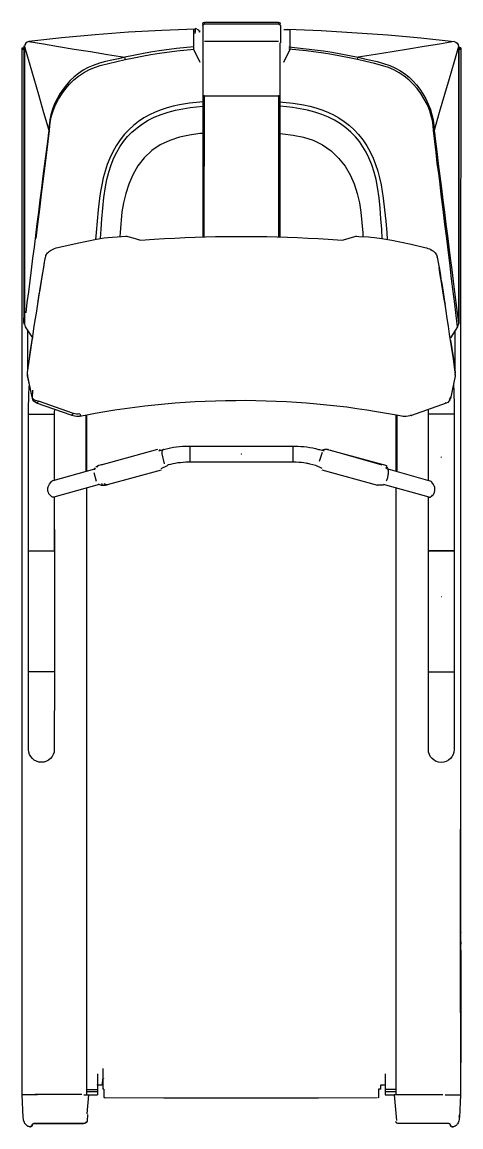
# Model space of a CAD drawing. Header units: millimetres. Extents: x 29224 to 62779, y 35576 to 54938.
# Drawn here: x 29464 to 30326, y 38967 to 41136 of the extents above; entities that cross this region are included whole.
import ezdxf

# ---------------------------------------------------------------- set-up
doc = ezdxf.new("R2010")
doc.units = ezdxf.units.MM

# ---------------------------------------------------------------- blocks, each defined once
blk = doc.blocks.new('A$C510D62A4')
at = {"linetype": 'Continuous'}
for points in [[(0.7, 2106), (3, 2150.8)], [(3.1, 2150.7), (3, 2149.9)], [(3, 2149.9), (3.2, 2146.5)], [(3.1, 2151.6), (3.4, 2154.4)], [(3.1, 2150.7), (3.1, 2151.6)], [(3.1, 2150.8), (3.1, 2150.7)], [(3.4, 2154.4), (4, 2156.9)], [(4, 2156.9), (4.7, 2159.1)], [(4.7, 2159.1), (5.6, 2161.2)], [(5.6, 2161.2), (6.8, 2163.1)], [(6.8, 2163.1), (7.2, 2163.7)], [(7.2, 2163.8), (7.1, 2163.6)], [(8, 2164.8), (7.2, 2163.8)], [(9.2, 2166), (8, 2164.8)], [(10.6, 2167), (9.2, 2166)], [(9.4, 2166.1), (9.6, 2166.3)], [(9.6, 2166.3), (10.9, 2167.2)], [(12.1, 2167.8), (10.6, 2167)], [(10.9, 2167.2), (12.1, 2167.8)], [(13.8, 2168.4), (12.1, 2167.8)], [(12.1, 2167.8), (13.4, 2168.3)], [(13.4, 2168.3), (14.5, 2168.7)], [(15.4, 2168.8), (13.8, 2168.4)], [(14.5, 2168.7), (15.6, 2168.9)], [(17.2, 2168.9), (15.4, 2168.8)], [(15.6, 2168.9), (16.8, 2169.1)], [(16.8, 2169.1), (16.9, 2169.1)], [(16.9, 2169.1), (17, 2169.1)], [(16.9, 2169.1), (17, 2169.1)], [(17, 2169.1), (17.2, 2168.9)], [(17, 2169.1), (18, 2169.1)], [(18, 2169.1), (18.8, 2168.8)], [(18.8, 2168.8), (19.4, 2168.3)], [(19.4, 2168.3), (19.9, 2167.8)], [(19.8, 2167.6), (19.4, 2168.1)], [(20.1, 2167.1), (19.8, 2167.6)], [(19.9, 2167.8), (20.1, 2167.4)], [(20.1, 2167.4), (20.3, 2167)], [(20.3, 2166.5), (20.1, 2167.1)], [(20.3, 2166.1), (20.1, 2166.7)], [(20.3, 2167), (20.4, 2166.7)], [(20.4, 2165.9), (20.3, 2166.5)], [(20.4, 2166.7), (20.4, 2166.4)], [(20.4, 2166.4), (20.5, 2166.1)], [(20.4, 2166.1), (20.5, 2166)], [(20.5, 2166.1), (20.5, 2165.5)], [(20.5, 2166), (20.5, 2165.5)], [(20.5, 2165.5), (20.6, 2164.6)], [(20.5, 2165.5), (20.6, 2164.6)], [(20.6, 2164.6), (20.8, 2164.1)], [(20.6, 2164.6), (20.8, 2164.3)], [(20.6, 2164.6), (20.6, 2164.6)], [(20.6, 2164.6), (20.6, 2164.5)], [(20.8, 2164.3), (21.1, 2163.9)], [(20.8, 2164.1), (21.2, 2163.6)], [(21.1, 2163.9), (21.5, 2163.5)], [(21.2, 2163.6), (21.7, 2163.2)], [(21.5, 2163.5), (22.2, 2163.1)], [(21.7, 2163.2), (22.3, 2162.9)], [(22.2, 2163.1), (22.4, 2163.1)], [(22.3, 2162.9), (22.4, 2162.8)], [(22.4, 2163.1), (22.5, 2163)], [(22.4, 2163), (22.4, 2163)], [(22.4, 2162.8), (22.4, 2163)], [(22.4, 2162.8), (23.5, 2162.6)], [(22.5, 2163), (23.4, 2162.8)], [(23.4, 2162.8), (23.8, 2162.8)], [(23.5, 2162.6), (23.8, 2162.6)], [(23.8, 2162.6), (23.8, 2162.8)], [(23.8, 2162.8), (119.5, 2162.7)], [(23.8, 2162.6), (119.5, 2162.5)], [(119.5, 2162.5), (119.5, 2162.7)], [(119.5, 2162.7), (119.7, 2162.7)], [(119.5, 2162.5), (121.4, 2162.4)], [(119.7, 2162.7), (121.2, 2162.7)], [(121.2, 2162.7), (122.7, 2162.5)], [(121.4, 2162.4), (123.1, 2162.1)], [(122.7, 2162.5), (124.2, 2162.1)], [(123.1, 2162.1), (124.4, 2161.6)], [(124.2, 2162.1), (125.6, 2161.6)], [(124.4, 2161.6), (125.1, 2161)], [(125.6, 2161.6), (126.6, 2161)], [(126.4, 2160.4), (125.8, 2160.6)], [(126.9, 2160.2), (126.4, 2160.4)], [(126.6, 2161), (127.4, 2160.2)], [(131.1, 2106), (126.8, 2156.5)], [(127.4, 2159.8), (126.9, 2160.2)], [(127.4, 2160.2), (128, 2159.4)], [(127.8, 2159.4), (127.4, 2159.8)], [(128.1, 2158.9), (127.8, 2159.4)], [(128, 2159.4), (128.3, 2158.4)], [(128.3, 2158.4), (128.1, 2158.9)], [(733.8, 2144.6), (734.5, 2157.7)], [(734.5, 2157.8), (734.7, 2158.8)], [(734.5, 2157.7), (734.6, 2158.3)], [(734.5, 2157.7), (734.5, 2157.8)], [(734.6, 2158.3), (734.8, 2158.8)], [(734.7, 2158.8), (735.2, 2159.7)], [(734.8, 2158.8), (735.1, 2159.3)], [(735.1, 2159.3), (735.5, 2159.7)], [(735.2, 2159.7), (735.8, 2160.5)], [(735.5, 2159.7), (735.9, 2160.1)], [(735.8, 2160.5), (736.6, 2161.1)], [(735.9, 2160.1), (736.5, 2160.3)], [(736.5, 2160.3), (737.1, 2160.5)], [(736.6, 2161.1), (737.5, 2161.6)], [(737.1, 2160.5), (737.7, 2160.5)], [(737.5, 2161.6), (738.9, 2162.1)], [(737.8, 2160.9), (737.7, 2160.5)], [(738.5, 2161.5), (737.8, 2160.9)], [(739.8, 2162), (738.5, 2161.5)], [(738.9, 2162.1), (740.4, 2162.4)], [(741.5, 2162.4), (739.8, 2162)], [(740.4, 2162.4), (742, 2162.6)], [(743.4, 2162.5), (741.5, 2162.4)], [(742, 2162.6), (743.4, 2162.6)], [(743.4, 2162.5), (743.4, 2162.7)], [(743.4, 2162.7), (839.1, 2162.6)], [(839.1, 2162.4), (743.4, 2162.5)], [(839.1, 2162.4), (839.1, 2162.6)], [(839.1, 2162.6), (839.2, 2162.6)], [(839.4, 2162.5), (839.1, 2162.4)], [(839.2, 2162.6), (840.2, 2162.8)], [(840.4, 2162.7), (839.4, 2162.5)], [(840.2, 2162.8), (840.5, 2163)], [(840.4, 2162.7), (840.5, 2162.9)], [(840.6, 2162.8), (840.4, 2162.7)], [(840.5, 2162.9), (840.6, 2163)], [(840.5, 2162.9), (840.5, 2162.9)], [(840.6, 2163), (841.3, 2163.4)], [(841.2, 2163.1), (840.6, 2162.8)], [(841.7, 2163.5), (841.2, 2163.1)], [(841.3, 2163.4), (841.8, 2163.8)], [(842.1, 2164), (841.7, 2163.5)], [(841.8, 2163.8), (842.1, 2164.2)], [(842.3, 2165.3), (842.4, 2166)], [(842.4, 2165.8), (842.3, 2165.3)], [(842.3, 2165.3), (842.3, 2164.4)], [(842.3, 2164.5), (842.3, 2165.3)], [(842.4, 2166), (842.5, 2166.4)], [(842.5, 2166), (842.4, 2165.8)], [(842.5, 2166.4), (842.6, 2166.7)], [(842.6, 2166.7), (842.7, 2167.1)], [(842.6, 2166.4), (842.8, 2167)], [(842.7, 2167.1), (843, 2167.6)], [(842.8, 2167), (843.1, 2167.5)], [(843, 2167.6), (843.4, 2168.1)], [(843.1, 2167.5), (843.5, 2168)], [(843.4, 2168.1), (844.1, 2168.6)], [(843.5, 2168), (844, 2168.3)], [(843.5, 2167.5), (844, 2167.9)], [(844, 2168.3), (844.5, 2168.6)], [(844, 2167.9), (844.5, 2168.2)], [(844.1, 2168.6), (844.9, 2169)], [(844.5, 2168.6), (845.1, 2168.8)], [(844.5, 2168.2), (845.1, 2168.4)], [(844.9, 2169), (845.9, 2169)], [(845.1, 2168.8), (845.7, 2168.8)], [(845.1, 2168.4), (845.7, 2168.4)], [(845.9, 2169), (845.7, 2168.8)], [(845.7, 2168.8), (845.7, 2168.4)], [(845.7, 2168.8), (847.5, 2168.7)], [(846, 2169), (845.9, 2169)], [(845.9, 2169), (846, 2169)], [(846, 2169), (846.1, 2169)], [(846.1, 2169), (847.4, 2168.8)], [(847.4, 2168.8), (848.8, 2168.5)], [(847.5, 2168.7), (849.1, 2168.3)], [(848.8, 2168.5), (850, 2168.1)], [(850, 2168.1), (851.4, 2167.4)], [(850.8, 2167.7), (852.3, 2166.9)], [(851.4, 2167.4), (852.7, 2166.6)], [(852.3, 2166.9), (853.7, 2165.9)], [(852.7, 2166.6), (853.4, 2166.1)], [(853.7, 2165.9), (854.9, 2164.7)], [(854.9, 2164.7), (855.7, 2163.7)], [(855.7, 2163.7), (855.8, 2163.5)], [(855.7, 2163.6), (856.7, 2162.1)], [(856.7, 2162.1), (857.7, 2160.1)], [(857.7, 2160.1), (858.6, 2158)], [(858.6, 2158), (859.2, 2155.7)], [(859.2, 2155.7), (859.6, 2153.2)], [(859.6, 2153.2), (859.9, 2150.6)], [(859.8, 2150.7), (859.8, 2150.6)], [(859.8, 2150.6), (859.9, 2149.8)], [(859.9, 2150.7), (862.2, 2105.9)], [(731.8, 2105.9), (735, 2143.7)], [(6.4, 2106), (0.7, 2106)], [(6.4, 2106), (0.7, 2106)], [(0.7, 1944.5), (0.7, 2106)], [(8.4, 2106), (6.4, 2106)], [(19.8, 2106), (8.4, 2106)], [(30.7, 2106), (19.8, 2106)], [(126.8, 2105.8), (35.2, 2105.8)], [(122.3, 2106), (131.1, 2106)], [(127.4, 2106), (127.2, 914.7)], [(131, 2107.2), (131.1, 2107.2)], [(131.1, 2107.2), (131.1, 2106)], [(148.9, 2106), (131.1, 2106)], [(148.9, 2099.5), (148.9, 2106)], [(161.8, 2095), (161.8, 2110.6)], [(164.3, 2111.9), (279.6, 2112.8)], [(279.6, 2112.8), (583.7, 2112.7)], [(583.7, 2112.7), (699.1, 2111.8)], [(699.1, 2111.8), (700.3, 2111.8)], [(701.6, 2095.2), (701.6, 2110.6)], [(714, 2099.4), (714, 2105.9)], [(731.8, 2105.9), (714, 2105.9)], [(731.8, 2107.2), (731.8, 2107.2)], [(731.8, 2107.2), (731.8, 2105.9)], [(740.6, 2105.9), (731.8, 2105.9)], [(735.3, 914.6), (735.5, 2105.9)], [(744.8, 2105.7), (836.3, 2105.7)], [(832.1, 2105.9), (843.1, 2105.9)], [(843.1, 2105.9), (854.5, 2105.9)], [(854.5, 2105.9), (856.5, 2105.9)], [(856.5, 2105.9), (862.2, 2105.9)], [(856.5, 2105.9), (862.2, 2105.9)], [(862.2, 2105.9), (862.2, 1990.4)], [(148.9, 2099.5), (127.4, 2099.5)], [(127.4, 2095.8), (148.9, 2095.8)], [(148.9, 2095.8), (148.9, 2099.5)], [(148.9, 2064.8), (148.9, 2095.8)], [(148.9, 2087.2), (157, 2087.2)], [(157, 2095), (157, 2086.4)], [(157, 2095), (159.4, 2095)], [(160.2, 2095), (161.8, 2095)], [(701.6, 2095), (703.2, 2095)], [(703.2, 2054.4), (703.2, 2095)], [(703.2, 2088), (704.1, 2088)], [(704.1, 2086.7), (703.2, 2086.7)], [(703.2, 2086.3), (704.1, 2086.3)], [(704.1, 2086.1), (703.2, 2086.1)], [(704.1, 2084.1), (703.2, 2084.1)], [(704.1, 2083), (703.2, 2083)], [(704.1, 2086.7), (704.1, 2088)], [(704.1, 2087.1), (714, 2087.1)], [(704.1, 2086.7), (704.1, 2086.3)], [(704.1, 2086.3), (704.1, 2086.1)], [(704.1, 2086.1), (704.1, 2084.1)], [(704.1, 2083), (704.1, 2084.1)], [(704.1, 2083), (704.1, 2080.9)], [(714, 2095.8), (714, 2099.4)], [(735.5, 2099.4), (714, 2099.4)], [(735.5, 2095.8), (714, 2095.8)], [(714, 2064.7), (714, 2095.8)], [(714, 2086.9), (714, 2086.1)], [(701.6, 2074.7), (701.6, 2074.9)], [(701.6, 2074.7), (701.6, 2074)], [(702.4, 2074.7), (702.4, 2074)], [(702.4, 2074.7), (702.4, 2074.4)], [(704.1, 2080.9), (703.2, 2080.9)], [(704.1, 2080.6), (703.2, 2080.6)], [(704.1, 2075.7), (703.2, 2075.7)], [(704.1, 2080.9), (704.1, 2080.6)], [(704.1, 2075.7), (704.1, 2080.6)], [(0, 2042.6), (0, 2043.1)], [(0, 2043.1), (0.4, 2043.1)], [(0, 2035), (0, 2042.6)], [(0.4, 2042.6), (0, 2042.6)], [(0.4, 2042.6), (0.4, 2043.1)], [(0.4, 2042.6), (0.4, 2035)], [(0, 2034.4), (0, 2035)], [(0, 2035), (0.4, 2035)], [(0, 2030), (0, 2034.4)], [(0.4, 2034.4), (0, 2034.4)], [(0, 2023.2), (0, 2030)], [(0.4, 2030), (0, 2030)], [(0, 2007), (0, 2023.2)], [(0.4, 2023.2), (0, 2023.2)], [(0.4, 2035), (0.4, 2034.4)], [(0.4, 2034.4), (0.4, 2030)], [(0.4, 2030), (0.4, 2023.2)], [(0.4, 2023.2), (0.4, 2007)], [(0, 2004), (0, 2007)], [(0.4, 2007), (0, 2007)], [(0, 1982), (0, 2004)], [(0, 2004), (0.4, 2004)], [(0.4, 2007), (0.4, 2004)], [(0.4, 1982), (0.4, 2004)], [(0, 1948), (0, 1982)], [(0, 1982), (0.4, 1982)], [(0.4, 1948), (0.4, 1982)], [(862.2, 1990.4), (862, 559.9)], [(0, 1927.6), (0, 1948)], [(0, 1948), (0.4, 1948)], [(0.4, 1935.2), (0.4, 1948)], [(0.7, 1944.5), (0.4, 1944.5)], [(0.4, 1935.2), (0.4, 1924.6)], [(0.7, 1944.5), (0.6, 1584.6)], [(0, 1925.9), (0, 1927.6)], [(0, 1927.6), (0.4, 1927.6)], [(0, 1926.1), (0.4, 1926.1)], [(0, 1913), (0, 1925.9)], [(0, 1902.6), (0, 1913)], [(0, 1913), (0.4, 1913)], [(0.4, 1913), (0.4, 1925.9)], [(0.4, 1902.6), (0.4, 1913)], [(0, 1891), (0, 1902.6)], [(0, 1902.6), (0.4, 1902.6)], [(0, 1883.2), (0, 1891)], [(0, 1891), (0.4, 1891)], [(0.4, 1891), (0.4, 1902.6)], [(0.4, 1883.2), (0.4, 1891)], [(0, 1879.4), (0, 1883.2)], [(0, 1883.2), (0.4, 1883.2)], [(0, 1869.9), (0, 1879.4)], [(0, 1879.4), (0.4, 1879.4)], [(0, 1869.9), (0.4, 1869.9)], [(0, 1865.3), (0, 1869.8)], [(0.4, 1879.4), (0.4, 1883.2)], [(0.4, 1871.9), (0.4, 1879.4)], [(0.4, 1871.9), (0.4, 1869.9)], [(0.4, 1865.3), (0.4, 1869.8)], [(0, 1849.7), (0, 1865.3)], [(0, 1865.3), (0.4, 1865.3)], [(0, 1837.8), (0, 1849.7)], [(0, 1849.7), (0.4, 1849.7)], [(0.4, 1849.7), (0.4, 1865.3)], [(0.4, 1837.8), (0.4, 1849.7)], [(0, 1826.8), (0, 1837.8)], [(0, 1837.8), (0.4, 1837.8)], [(0, 1821.9), (0, 1826.8)], [(0, 1826.8), (0.4, 1826.8)], [(0.4, 1826.8), (0.4, 1837.8)], [(0.4, 1821.8), (0.4, 1826.8)], [(0, 1818.4), (0.1, 1818.4)], [(0, 1805.5), (0, 1810)], [(0, 1810), (0.1, 1810)], [(0, 1805.5), (0.1, 1805.5)], [(0.1, 1805.1), (0, 1805.1)], [(0.1, 1821.8), (0.1, 1686.1)], [(0.1, 1821.8), (0.4, 1821.8)], [(0.4, 1821.8), (0.4, 1686.1)], [(0.4, 1787.4), (0.4, 1787.8)], [(0.1, 1686.1), (0.1, 1684.1)], [(0.1, 1686.1), (0.4, 1686.1)], [(0.1, 1684.1), (0.1, 1683)], [(0.1, 1684.1), (0.4, 1684.1)], [(0.1, 1683), (0.1, 1675.7)], [(0.1, 1683), (0.4, 1683)], [(0.1, 1678.8), (0.1, 1670.2)], [(0.4, 1686.1), (0.4, 1684.6)], [(0.4, 1684.6), (0.4, 1683)], [(0.4, 1683), (0.4, 1675.7)], [(0.4, 1678.8), (0.4, 1670.2)], [(0.1, 1670.2), (0.1, 1629.9)], [(0.1, 1670.2), (0.4, 1670.2)], [(0.4, 1670.2), (0.4, 1629.9)], [(0.1, 1629.9), (0.1, 1624.1)], [(0.1, 1629.9), (0.4, 1629.9)], [(0.4, 1629.9), (0.4, 1624.1)], [(0.1, 1624.1), (0.1, 1587.3)], [(0.1, 1624.1), (0.4, 1624.1)], [(0.4, 1624.1), (0.3, 1587.3)], [(0.1, 1587.3), (0.1, 1575.3)], [(0.1, 1587.3), (0.3, 1587.3)], [(0.3, 1587.3), (0.3, 1575.3)], [(0.6, 1584.6), (0.3, 1584.6)], [(0.5, 560.8), (0.6, 1584.6)], [(0.1, 1575.3), (0.3, 1575.3)], [(0.1, 1575.3), (0.1, 1564.7)], [(0.1, 1564.7), (0.1, 1564.1)], [(0.1, 1564.7), (0.3, 1564.7)], [(0.3, 1575.3), (0.3, 1564.7)], [(0.3, 1564.7), (0.3, 1564.1)], [(0.1, 1561.5), (0.1, 1561.4)], [(0.1, 1561.5), (0.3, 1561.5)], [(0.1, 1561.4), (0.1, 1532.5)], [(0.3, 1561.5), (0.3, 1561.4)], [(0.3, 1561.4), (0.3, 1532.5)], [(0.1, 1532.5), (0.3, 1532.5)], [(13.2, 1276), (13.3, 1428.1)], [(63.9, 1428.1), (63.9, 1276)], [(798.7, 1275.9), (798.8, 1428)], [(849.4, 1428), (849.4, 1275.9)], [(13.2, 1276), (63.9, 1276)], [(13.2, 1038.6), (13.2, 1276)], [(63.9, 1276), (63.9, 1038.6)], [(798.7, 1275.9), (849.4, 1275.9)], [(798.7, 1038.5), (798.7, 1275.9)], [(849.4, 1275.9), (849.4, 1038.5)], [(37.9, 1127.6), (37.5, 1127.6)], [(13.2, 1038.6), (63.9, 1038.6)], [(13.2, 1038.3), (13.2, 1038.6)], [(13.2, 1038.3), (63.9, 1038.3)], [(13.2, 769.7), (13.2, 1038.3)], [(15.6, 1038.3), (15.6, 1038.6)], [(61.5, 1038.6), (61.5, 1038.3)], [(63.9, 1038.6), (63.9, 1038.3)], [(63.9, 1038.3), (63.9, 932.6)], [(798.7, 1038.5), (849.4, 1038.5)], [(798.7, 997.2), (798.7, 1038.5)], [(849.5, 1038.2), (798.8, 1038.2)], [(798.8, 932.5), (798.8, 1038.2)], [(801.1, 1038.2), (801.1, 1038.5)], [(847, 1038.5), (847, 1038.2)], [(849.4, 1038.5), (849.4, 1038.2)], [(849.5, 1038.2), (849.4, 769.6)], [(61.2, 932.9), (60, 932.4)], [(62.2, 933), (61.2, 932.9)], [(62.5, 932.9), (62.2, 933)], [(62.6, 932.9), (151.9, 907.7)], [(710.7, 907.7), (800.1, 932.8)], [(800.1, 932.8), (801, 932.9)], [(801, 932.9), (802.1, 932.6)], [(51.2, 920.4), (51, 917.9)], [(51, 917.9), (51.1, 915.7)], [(51.1, 915.7), (51.5, 913.6)], [(51.7, 922.7), (51.2, 920.4)], [(51.5, 913.6), (52.5, 910.6)], [(52.8, 925.1), (51.7, 922.7)], [(54.1, 927.3), (52.8, 925.1)], [(55.6, 929.1), (54.1, 927.3)], [(57.2, 930.6), (55.6, 929.1)], [(58.6, 931.7), (57.2, 930.6)], [(60, 932.4), (58.6, 931.7)], [(802.1, 932.6), (803.4, 931.9)], [(803.4, 931.9), (804.9, 931)], [(804.9, 931), (806.3, 929.7)], [(806.3, 929.7), (807.9, 928)], [(807.9, 928), (809.3, 926)], [(809.3, 926), (810.5, 923.7)], [(810.7, 912.2), (809.7, 909.6)], [(810.5, 923.7), (811.3, 921.2)], [(811.3, 914.4), (810.7, 912.2)], [(811.3, 921.2), (811.6, 918.9)], [(811.6, 916.6), (811.3, 914.4)], [(811.6, 918.9), (811.6, 916.6)], [(52.5, 910.6), (53.9, 907.9)], [(53.9, 907.9), (55.5, 905.5)], [(55.5, 905.5), (57.2, 903.4)], [(57.2, 903.4), (58.5, 902.1)], [(58.5, 902.1), (59.7, 901.1)], [(59.7, 901.1), (60.9, 900.5)], [(60.9, 900.5), (61.2, 900.4)], [(143.3, 877.2), (61.2, 900.4)], [(63.9, 899.7), (63.8, 769.7)], [(142.9, 890.5), (142.6, 888.7)], [(143.3, 892.3), (142.9, 890.5)], [(143.8, 894.1), (143.3, 892.3)], [(144.4, 895.9), (143.8, 894.1)], [(145, 897.6), (144.4, 895.9)], [(145.7, 899.2), (145, 897.6)], [(146.4, 900.8), (145.7, 899.2)], [(164.6, 908.4), (151.9, 908.4)], [(162.9, 909.6), (272.3, 879.8)], [(589.1, 879.8), (695, 908.2)], [(695, 908.2), (699.8, 909.5)], [(695, 908.2), (695.7, 908.3)], [(695.3, 908.2), (695, 908.2)], [(696.2, 908.3), (695.3, 908.2)], [(695.7, 908.3), (696.6, 908.3)], [(697.1, 908.1), (696.2, 908.3)], [(696.6, 908.3), (697.5, 908)], [(698.1, 907.7), (697.1, 908.1)], [(697.5, 908), (698.4, 907.6)], [(699.1, 907.1), (698.1, 907.7)], [(698.4, 907.6), (699.4, 906.9)], [(700.1, 906.3), (699.1, 907.1)], [(699.4, 906.9), (700.4, 906.1)], [(699.8, 909.5), (700.5, 909.6)], [(699.8, 909.5), (700.2, 909.6)], [(700.2, 909.6), (702.1, 909.9)], [(700.5, 909.6), (701.4, 909.6)], [(701.4, 909.6), (702.3, 909.3)], [(702.1, 909.9), (704, 910)], [(702.3, 909.3), (703.2, 908.9)], [(703.2, 908.9), (704.2, 908.2)], [(704, 910), (705.9, 909.7)], [(704.2, 908.2), (705.1, 907.4)], [(705.1, 907.4), (706.1, 906.4)], [(705.9, 909.7), (707.6, 909.2)], [(707.6, 909.2), (709.3, 908.5)], [(709.3, 908.5), (710.9, 907.6)], [(710.9, 907.6), (711.2, 907.3)], [(711.2, 907.3), (712, 906.7)], [(715.8, 901.9), (720.4, 885.1)], [(801.4, 900.3), (719.3, 877.2)], [(798.8, 769.6), (798.8, 899.6)], [(801.6, 900.3), (801.4, 900.3)], [(802.6, 900.8), (801.6, 900.3)], [(803.7, 901.6), (802.6, 900.8)], [(805.1, 902.9), (803.7, 901.6)], [(806.5, 904.5), (805.1, 902.9)], [(808.2, 906.9), (806.5, 904.5)], [(809.7, 909.6), (808.2, 906.9)], [(125.6, 772), (125.6, 882.3)], [(127.2, 881.8), (127.2, 771.7)], [(142.3, 886.9), (142.2, 885.2)], [(142.2, 885.2), (142.2, 883.6)], [(142.2, 883.6), (142.2, 882.1)], [(142.2, 882.1), (142.4, 880.7)], [(142.6, 888.7), (142.3, 886.9)], [(142.4, 880.7), (142.6, 879.4)], [(142.6, 879.4), (143, 878.6)], [(143, 878.6), (142.6, 879.4)], [(142.6, 879.4), (142.9, 878.2)], [(142.9, 878.2), (143.1, 877.8)], [(143, 878.6), (143.5, 877.9)], [(143.5, 877.9), (143, 878.6)], [(143.4, 877.1), (143.1, 877.9)], [(144.3, 875.5), (143.4, 877.1)], [(143.5, 877.9), (144, 877.3)], [(144, 877.3), (143.5, 877.9)], [(144, 877.3), (144.7, 876.7)], [(144.7, 876.7), (144, 877.3)], [(145.4, 874.1), (144.3, 875.5)], [(144.7, 876.7), (145.5, 876.2)], [(145.5, 876.2), (144.7, 876.7)], [(146.6, 872.7), (145.4, 874.1)], [(145.5, 876.2), (146.3, 875.7)], [(146.3, 875.7), (145.5, 876.2)], [(256.6, 840.4), (145.6, 870.3)], [(146.3, 875.7), (147.2, 875.3)], [(147.2, 875.3), (146.3, 875.7)], [(256.2, 840.7), (155.5, 869)], [(272.3, 876.7), (285, 870.3)], [(285, 870.3), (308.4, 865.4)], [(565.9, 867.3), (570.7, 868.3)], [(570.7, 868.3), (575, 869.5)], [(575, 869.5), (576, 869.7)], [(576.6, 869.8), (576, 869.7)], [(589.1, 876.6), (576.4, 870.3)], [(577.4, 869.7), (576.6, 869.8)], [(707.1, 869), (595.4, 838.6)], [(711, 869.9), (706.2, 868.5)], [(706.8, 868.8), (706.2, 868.5)], [(706.4, 868.6), (706.2, 868.5)], [(707.1, 869), (706.4, 868.6)], [(706.9, 868.9), (706.8, 868.8)], [(706.8, 868.8), (706.8, 868.8)], [(706.8, 868.8), (706.8, 868.8)], [(706.8, 868.8), (706.8, 868.8)], [(706.8, 868.8), (706.8, 868.8)], [(706.9, 868.9), (706.9, 868.9)], [(707.1, 869), (707.1, 869)], [(712.5, 870.4), (711, 869.9)], [(711.1, 869.9), (711, 869.9)], [(711.8, 870.3), (711.1, 869.9)], [(712.5, 870.8), (711.8, 870.3)], [(713.2, 871.6), (712.5, 870.8)], [(714.2, 871.3), (712.5, 870.4)], [(713.7, 872.5), (713.2, 871.6)], [(714.1, 873.6), (713.7, 872.5)], [(715.7, 872.4), (714.2, 871.3)], [(717.1, 873.7), (715.7, 872.4)], [(719.2, 876.9), (718.2, 875.3)], [(718.6, 877.2), (719.2, 877.8)], [(719.2, 877.8), (718.6, 877.2)], [(719.2, 877.8), (719.7, 878.5)], [(719.7, 878.5), (719.2, 877.8)], [(719.6, 877.8), (719.2, 876.9)], [(719.7, 878.1), (719.5, 877.7)], [(720, 879.3), (719.7, 878.1)], [(720, 879.3), (719.7, 878.5)], [(735.3, 771.6), (735.3, 881.7)], [(737, 771.9), (737, 882.1)], [(37.9, 854.5), (37.9, 853.7)], [(37.9, 854.5), (38.3, 854.5)], [(272.3, 845), (278.7, 862.6)], [(298.4, 867), (303.3, 866.1)], [(308.4, 865.4), (313.5, 864.8)], [(313.5, 864.8), (318.6, 864.4)], [(318.6, 864.4), (323.8, 864.2)], [(323.8, 864.2), (328.8, 864.1)], [(328.8, 864.1), (329.9, 864.1)], [(329.9, 832.4), (329.9, 864.1)], [(329.9, 864.1), (532.7, 864)], [(431.3, 848.2), (431.3, 847.8)], [(431.3, 848.2), (431.7, 848.2)], [(532.7, 864), (535.4, 864.1)], [(532.7, 832.4), (532.7, 864)], [(535.4, 864.1), (540.6, 864.2)], [(540.6, 864.2), (545.8, 864.5)], [(545.8, 864.5), (551, 865)], [(551, 865), (556.1, 865.6)], [(556.1, 865.6), (561.1, 866.4)], [(561.1, 866.4), (565.9, 867.3)], [(587.7, 847.4), (582.7, 867.1)], [(587.7, 845.9), (587.7, 847.4)], [(261.9, 838.9), (257.1, 840.2)], [(260.3, 839.9), (261, 839.3)], [(261, 839.3), (261.7, 838.9)], [(261.7, 838.9), (261.8, 838.9)], [(261.9, 838.9), (261.8, 838.9)], [(263.9, 838.5), (261.9, 838.9)], [(265.8, 838.4), (263.9, 838.5)], [(267.6, 838.6), (265.8, 838.4)], [(269.5, 839.1), (267.6, 838.6)], [(278.1, 839.3), (268.9, 841.8)], [(271.2, 839.9), (269.5, 839.1)], [(277.6, 839.4), (277, 839.8)], [(278.1, 839.3), (277.6, 839.4)], [(279.9, 838.8), (278.1, 839.3)], [(285.4, 837.4), (279.9, 838.8)], [(291.1, 836.1), (285.4, 837.4)], [(296.9, 835.1), (291.1, 836.1)], [(302.8, 834.2), (296.9, 835.1)], [(308.7, 833.5), (302.8, 834.2)], [(314.7, 833), (308.7, 833.5)], [(320.7, 832.6), (314.7, 833)], [(326.7, 832.4), (320.7, 832.6)], [(329.9, 832.4), (326.7, 832.4)], [(532.7, 832.4), (329.9, 832.4)], [(534.6, 832.4), (532.7, 832.4)], [(540.7, 832.5), (534.6, 832.4)], [(546.7, 832.8), (540.7, 832.5)], [(552.7, 833.3), (546.7, 832.8)], [(558.6, 834), (552.7, 833.3)], [(564.5, 834.8), (558.6, 834)], [(570.3, 835.9), (564.5, 834.8)], [(576, 837.1), (570.3, 835.9)], [(581.6, 838.4), (576, 837.1)], [(584.6, 839.2), (581.6, 838.4)], [(593.7, 841.8), (584.6, 839.2)], [(584.6, 839.2), (585, 839.4)], [(585, 839.4), (585.6, 839.8)], [(585.6, 839.8), (586.2, 840.4)], [(586.2, 840.4), (586.6, 841.2)], [(586.6, 841.2), (587, 842.2)], [(587, 842.2), (587.3, 843.3)], [(587.3, 843.3), (587.6, 844.5)], [(587.6, 844.5), (587.7, 845.9)], [(590.3, 840.5), (589.9, 840.7)], [(591.3, 839.9), (589.9, 840.7)], [(591.1, 840.1), (590.3, 840.5)], [(591.9, 840), (591.1, 840.1)], [(591.3, 841.1), (591.5, 841.1)], [(592.9, 839.2), (591.3, 839.9)], [(13.2, 769.7), (63.8, 769.7)], [(13.2, 764.9), (13.2, 769.7)], [(13.2, 759.2), (13.2, 764.9)], [(28.8, 748), (97, 772.1)], [(63.8, 769.7), (63.8, 766.8)], [(63.8, 766.8), (63.9, 761.3)], [(63.9, 761.3), (63.9, 760.4)], [(97, 772.1), (97.2, 772.2)], [(97.4, 772.1), (97, 772.1)], [(97.2, 772.2), (100.5, 773.1)], [(97.9, 772), (97.4, 772.1)], [(98.5, 771.6), (97.9, 772)], [(99.1, 771.1), (98.5, 771.6)], [(100.5, 773.1), (103.9, 773.9)], [(103.9, 773.9), (107.3, 774.3)], [(107.3, 774.3), (110.3, 774.4)], [(110.3, 774.4), (113.2, 774.2)], [(113.2, 774.2), (116, 773.9)], [(115.5, 772.9), (115.8, 773.4)], [(115.8, 773.4), (116.1, 773.7)], [(116, 773.9), (116.5, 773.8)], [(116.1, 773.7), (116.4, 773.8)], [(116.4, 773.8), (116.5, 773.8)], [(116.5, 773.8), (126.6, 771.8)], [(126.6, 771.8), (146, 768.2)], [(146, 768.2), (165.5, 764.9)], [(165.5, 764.9), (185, 761.8)], [(185, 761.8), (204.5, 759)], [(640.7, 756.6), (660.3, 759.2)], [(660.3, 759.2), (679.9, 762.1)], [(679.9, 762.1), (699.4, 765.2)], [(699.4, 765.2), (718.8, 768.6)], [(718.8, 768.6), (738.2, 772.2)], [(738.2, 772.2), (746.1, 773.7)], [(746.1, 773.7), (746.8, 773.8)], [(746.2, 773.7), (746.1, 773.7)], [(746.5, 773.6), (746.2, 773.7)], [(746.8, 773.3), (746.5, 773.6)], [(746.8, 773.8), (749.5, 774.2)], [(747.1, 772.8), (746.8, 773.3)], [(747.4, 772.2), (747.1, 772.8)], [(747.8, 771.4), (747.4, 772.2)], [(748.2, 770.5), (747.8, 771.4)], [(748.6, 769.4), (748.2, 770.5)], [(748.6, 769.4), (751.7, 769.8)], [(749.5, 774.2), (752.4, 774.3)], [(751.7, 769.8), (755, 769.6)], [(752.4, 774.3), (755.4, 774.2)], [(755, 769.6), (758.3, 769.1)], [(755.4, 774.2), (758.4, 773.8)], [(758.3, 769.1), (761.4, 768.2)], [(758.4, 773.8), (761.6, 773.2)], [(761.4, 768.2), (762.1, 769.3)], [(761.4, 768.2), (829.6, 744.1)], [(761.6, 773.2), (764.7, 772.3)], [(762.1, 769.3), (762.8, 770.2)], [(762.8, 770.2), (763.5, 771)], [(763.5, 771), (764.1, 771.5)], [(764.1, 771.5), (764.7, 771.9)], [(764.7, 772.3), (765.6, 771.9)], [(764.7, 771.9), (765.2, 772)], [(765.2, 772), (765.7, 772)], [(765.7, 772), (833.8, 747.9)], [(798.7, 760.3), (798.8, 765.6)], [(849.4, 769.6), (798.8, 769.6)], [(798.8, 765.6), (798.8, 769.6)], [(849.4, 769.6), (849.4, 766.6)], [(849.4, 766.6), (849.4, 760.8)], [(849.4, 760.8), (849.4, 755)], [(11.3, 694.9), (20.6, 738.7)], [(13.3, 753.5), (13.2, 759.2)], [(13.4, 747.8), (13.3, 753.5)], [(13.5, 742.1), (13.4, 747.8)], [(13.6, 736.6), (13.5, 742.1)], [(20.5, 738), (20.6, 738.7)], [(20.5, 736.7), (20.5, 738)], [(20.8, 737.8), (20.5, 736.7)], [(21.3, 738.8), (20.8, 737.8)], [(22, 739.8), (21.3, 738.8)], [(23, 740.7), (22, 739.8)], [(29.2, 748.1), (28.8, 748)], [(30.3, 747.6), (29.8, 747.9)], [(31, 747), (30.3, 747.6)], [(204.5, 759), (224.2, 756.3)], [(224.2, 756.3), (243.8, 754)], [(243.8, 754), (263.6, 751.8)], [(263.6, 751.8), (283.3, 749.9)], [(283.3, 749.9), (303.2, 748.2)], [(303.2, 748.2), (323, 746.8)], [(323, 746.8), (342.9, 745.6)], [(342.9, 745.6), (362.7, 744.7)], [(362.7, 744.7), (382.6, 743.9)], [(382.6, 743.9), (402.6, 743.5)], [(402.6, 743.5), (422.5, 743.2)], [(422.5, 743.2), (442.4, 743.3)], [(442.4, 743.3), (462.3, 743.5)], [(462.3, 743.5), (482.3, 744)], [(482.3, 744), (502.2, 744.7)], [(502.2, 744.7), (522, 745.7)], [(522, 745.7), (541.9, 746.9)], [(541.9, 746.9), (561.7, 748.4)], [(561.7, 748.4), (581.6, 750.1)], [(581.6, 750.1), (601.3, 752)], [(601.3, 752), (621, 754.2)], [(621, 754.2), (640.7, 756.6)], [(829.6, 744.1), (830.3, 745.2)], [(829.6, 744.1), (831.2, 744)], [(830.3, 745.2), (831, 746.1)], [(831, 746.1), (831.6, 746.9)], [(831.2, 744), (832.9, 743.7)], [(831.6, 746.9), (832.3, 747.5)], [(832.3, 747.5), (832.8, 747.8)], [(832.8, 747.8), (833.4, 748)], [(832.9, 743.7), (834.4, 743.3)], [(833.4, 748), (833.8, 747.9)], [(834.4, 743.3), (835.9, 742.8)], [(835.9, 742.8), (837.3, 742.2)], [(837.3, 742.2), (838.5, 741.4)], [(838.5, 741.4), (839.6, 740.6)], [(839.6, 740.6), (840.6, 739.7)], [(840.6, 739.7), (841.3, 738.7)], [(841.3, 738.7), (841.8, 737.7)], [(841.8, 737.7), (842.1, 736.6)], [(842, 738.6), (851.3, 694.8)], [(842.1, 737.9), (842, 738.6)], [(842.1, 736.6), (842.1, 737.9)], [(849, 738.1), (848.8, 732.6)], [(849.2, 743.7), (849, 738.1)], [(849.3, 749.3), (849.2, 743.7)], [(849.4, 755), (849.3, 749.3)], [(13.8, 731.1), (13.6, 736.6)], [(14, 725.7), (13.8, 731.1)], [(14.2, 720.5), (14, 725.7)], [(14.5, 715.4), (14.2, 720.5)], [(841.4, 722.6), (842.1, 736.6)], [(842.1, 736.6), (851.5, 692.8)], [(848.2, 716.9), (847.9, 711.9)], [(848.4, 722), (848.2, 716.9)], [(848.6, 727.3), (848.4, 722)], [(848.8, 732.6), (848.6, 727.3)], [(11, 693), (11.3, 694.9)], [(11.1, 694.1), (11.3, 694.9)], [(14.7, 711.1), (14.5, 715.4)], [(847.9, 711.9), (847.8, 711)], [(851.4, 694), (851.3, 694.8)], [(851.3, 694.8), (851.5, 693.5)], [(11, 690.8), (10.9, 690)], [(10.9, 690), (11.2, 687.9)], [(11, 692.7), (11, 693)], [(11, 691.9), (11, 692.7)], [(11.1, 692.6), (11, 692.2)], [(11, 692.2), (11, 691.9)], [(11.1, 691.2), (11, 690.8)], [(11.1, 692.9), (11.1, 694.1)], [(11.1, 692.9), (11.1, 692.6)], [(14.6, 661.3), (11.1, 688.3)], [(11.2, 687.9), (11.2, 687.8)], [(11.2, 687.8), (14.6, 661.3)], [(11.6, 606), (11.6, 684.4)], [(851.5, 688.1), (847.9, 661.2)], [(851.4, 687.7), (847.9, 661.2)], [(850.9, 683.5), (850.8, 605.9)], [(851.5, 692.8), (851.4, 694)], [(851.7, 689.9), (851.4, 687.7)], [(851.4, 687.7), (851.4, 687.7)], [(851.5, 693.5), (851.6, 692.6)], [(851.5, 692.8), (851.5, 692.5)], [(851.5, 692.5), (851.6, 692.1)], [(851.5, 691.1), (851.6, 690.7)], [(851.6, 691.8), (851.6, 692.6)], [(851.6, 692.1), (851.6, 691.8)], [(851.6, 690.7), (851.7, 689.9)], [(14.6, 661.3), (22.1, 612.4)], [(14.6, 661.3), (14.6, 661.3)], [(14.6, 661.3), (14.7, 661)], [(20.3, 624.3), (14.7, 661)], [(847.9, 661.2), (840.4, 612.3)], [(847.9, 660.9), (846, 648.7)], [(847.9, 661.2), (847.9, 661.2)], [(847.9, 661.2), (847.9, 660.9)], [(846, 648.7), (840.4, 612)], [(6.7, 598.2), (20.5, 620.1)], [(22.1, 612.4), (24.5, 596.9)], [(840.4, 612.3), (838.1, 596.8)], [(840.4, 612.3), (840.4, 612)], [(842, 620), (841.7, 620.4)], [(855.8, 598.1), (842, 620)], [(4, 588.4), (4.1, 589.6)], [(4, 587), (4, 588.4)], [(4, 585.4), (4, 587)], [(4.1, 590.7), (4.2, 591.8)], [(4.1, 590.7), (4.9, 590.7)], [(4.1, 589.6), (4.1, 590.7)], [(4.2, 591.8), (4.4, 592.6)], [(4.4, 592.6), (4.5, 593.1)], [(5.1, 593.1), (4.5, 593.1)], [(4.9, 590.7), (5, 592.6)], [(4.9, 560.4), (4.9, 590.7)], [(7.4, 570.9), (4.9, 590.7)], [(5.1, 593.1), (6.7, 598.2)], [(6.7, 598.2), (9.4, 575.8)], [(24.5, 596.9), (26.8, 582)], [(838.1, 596.8), (835.8, 581.9)], [(857.4, 592.9), (855.8, 598.1)], [(857.4, 592.9), (857.9, 593)], [(857.5, 590.6), (857.4, 592.5)], [(858.3, 590.6), (857.5, 590.6)], [(857.5, 559.6), (857.5, 590.6)], [(857.9, 593), (858, 592.8)], [(858, 592.8), (858.2, 592.2)], [(858.2, 592.2), (858.3, 590.6)], [(858.3, 590.6), (858.4, 589.5)], [(858.4, 589.5), (858.4, 588.2)], [(858.4, 588.2), (858.5, 586.8)], [(858.5, 586.8), (858.5, 585.3)], [(3.9, 582.1), (4, 583.8)], [(3.9, 580.4), (3.9, 582.1)], [(3.9, 555.6), (3.9, 580.4)], [(4, 583.8), (4, 585.4)], [(10, 550.6), (7.4, 570.9)], [(9.4, 575.8), (12.2, 552.8)], [(26.8, 582), (29, 567.7)], [(29, 567.7), (31.2, 553.8)], [(833.5, 567.1), (831.3, 553.6)], [(833.4, 566.8), (832.8, 562.6)], [(835.8, 581.9), (833.5, 567.5)], [(833.5, 567.5), (833.5, 567.1)], [(852.5, 550.5), (855, 570.8)], [(858.5, 585.3), (858.5, 583.7)], [(858.5, 583.7), (858.5, 582)], [(858.5, 582), (858.5, 580.3)], [(858.5, 559.6), (858.5, 580.3)], [(0.4, 53.3), (0.5, 560.8)], [(3.9, 47.8), (3.9, 555.6)], [(4.9, 47.8), (4.9, 560.4)], [(12.6, 529.7), (10, 550.6)], [(12.2, 552.8), (15.1, 529)], [(31.2, 553.8), (33.3, 540.4)], [(32, 548.6), (31.2, 553.6)], [(33.5, 539.3), (32, 548.6)], [(829.7, 543.5), (828.3, 534.4)], [(831.3, 553.6), (829.2, 540.3)], [(831.2, 552.9), (829.7, 543.5)], [(832.8, 562.6), (831.2, 552.9)], [(849.8, 529.6), (852.5, 550.5)], [(857.4, 47.6), (857.5, 559.6)], [(858.4, 47.6), (858.5, 559.6)], [(862, 559.9), (861.9, 53.2)], [(15.3, 508.3), (12.6, 529.7)], [(15.1, 529), (18.2, 504.3)], [(33.3, 540.4), (35.4, 527.6)], [(35, 530.2), (33.5, 539.3)], [(36.4, 521.5), (35, 530.2)], [(35.4, 527.6), (37.4, 515.2)], [(37.7, 513), (36.4, 521.5)], [(827.2, 527.5), (825.2, 515.1)], [(826.8, 525.5), (825.5, 516.9)], [(828.3, 534.4), (826.8, 525.5)], [(829.2, 540.3), (827.2, 527.5)], [(847.1, 508.2), (849.8, 529.6)], [(18.1, 486.3), (15.3, 508.3)], [(18.2, 504.3), (21.3, 478.8)], [(37.4, 515.2), (39.3, 503.4)], [(39.1, 504.8), (37.7, 513)], [(40.4, 496.9), (39.1, 504.8)], [(39.3, 503.4), (41.2, 492.2)], [(823.2, 503.3), (821.3, 492.1)], [(822.8, 500.5), (821.5, 492.8)], [(824.1, 508.6), (822.8, 500.5)], [(825.2, 515.1), (823.2, 503.3)], [(825.5, 516.9), (824.1, 508.6)], [(844.3, 486.2), (847.1, 508.2)], [(21, 463.7), (18.1, 486.3)], [(21.3, 478.8), (24.5, 452.6)], [(41.7, 489.3), (40.4, 496.9)], [(41.2, 492.2), (43, 481.5)], [(42.9, 482), (41.7, 489.3)], [(44.1, 475), (42.9, 482)], [(819.6, 481.4), (817.8, 471.4)], [(819, 478.1), (817.8, 471.2)], [(820.2, 485.3), (819, 478.1)], [(821.3, 492.1), (819.6, 481.4)], [(821.5, 492.8), (820.2, 485.3)], [(841.5, 463.6), (844.3, 486.2)], [(23.7, 441.7), (21, 463.7)], [(46.4, 461.7), (44.1, 475)], [(46.3, 462.1), (46.4, 461.5)], [(46.4, 461.5), (46.4, 461.7)], [(46.6, 460.7), (46.5, 461.5)], [(47.2, 458.7), (46.6, 460.7)], [(48, 456.8), (47.2, 458.7)], [(49.1, 455), (48, 456.8)], [(814.4, 456.5), (813.3, 454.7)], [(815.2, 458.3), (814.4, 456.5)], [(815.8, 460.2), (815.2, 458.3)], [(816.1, 461.4), (815.8, 460.2)], [(816.7, 464.6), (816.1, 461.4)], [(816.2, 462), (816.1, 461.4)], [(817.8, 471.4), (816.2, 462)], [(817.8, 471.2), (816.7, 464.6)], [(838.7, 441.6), (841.5, 463.6)], [(26.5, 419.3), (23.7, 441.7)], [(24.5, 452.6), (27.9, 424.9)], [(50.5, 453.2), (49.1, 455)], [(52.1, 451.5), (50.5, 453.2)], [(54.1, 449.9), (52.1, 451.5)], [(56.6, 448.2), (54.1, 449.9)], [(59.3, 446.6), (56.6, 448.2)], [(62, 445.3), (59.3, 446.6)], [(64.8, 444.2), (62, 445.3)], [(67.7, 443.2), (64.8, 444.2)], [(70.7, 442.3), (67.7, 443.2)], [(97.8, 436), (70.7, 442.3)], [(116.8, 432.1), (97.8, 436)], [(792.2, 442.3), (754, 433.7)], [(795.2, 443.2), (792.2, 442.3)], [(798.2, 444.3), (795.2, 443.2)], [(801.1, 445.5), (798.2, 444.3)], [(803.9, 446.9), (801.1, 445.5)], [(806.5, 448.4), (803.9, 446.9)], [(808.6, 449.9), (806.5, 448.4)], [(810.5, 451.5), (808.6, 449.9)], [(812, 453.1), (810.5, 451.5)], [(813.3, 454.7), (812, 453.1)], [(835.9, 419.2), (838.7, 441.6)], [(29.4, 396.4), (26.5, 419.3)], [(27.9, 424.9), (31.4, 396.5)], [(136, 428.3), (116.8, 432.1)], [(155.2, 424.8), (136, 428.3)], [(145.8, 412.9), (144.7, 426.7)], [(147.7, 390.7), (145.8, 412.9)], [(154.4, 424.9), (155.6, 406.6)], [(169.8, 422.6), (155.2, 424.8)], [(176.8, 422), (169.8, 422.6)], [(181.6, 421.7), (176.8, 422)], [(200.6, 420.6), (181.6, 421.7)], [(192.8, 413.4), (192.5, 421.1)], [(196.5, 373), (192.8, 413.4)], [(204.2, 420.4), (200.6, 420.6)], [(230.5, 427.6), (208.4, 420.9)], [(233, 428.4), (230.5, 427.6)], [(260.7, 426.4), (233, 428.4)], [(280.7, 425.1), (260.7, 426.4)], [(300.7, 424), (280.7, 425.1)], [(320.8, 423), (300.7, 424)], [(340.9, 422.2), (320.8, 423)], [(361, 421.6), (340.9, 422.2)], [(355.2, 421.8), (355.1, 147.1)], [(358.3, 144.9), (358.3, 421.7)], [(381.2, 421.1), (361, 421.6)], [(401.3, 420.8), (381.2, 421.1)], [(421.5, 420.6), (401.3, 420.8)], [(441.6, 420.6), (421.5, 420.6)], [(461.8, 420.8), (441.6, 420.6)], [(481.9, 421.1), (461.8, 420.8)], [(502.1, 421.6), (481.9, 421.1)], [(522.2, 422.2), (502.1, 421.6)], [(504.1, 421.7), (504, 144.8)], [(507.2, 147.1), (507.2, 421.8)], [(542.3, 423), (522.2, 422.2)], [(562.3, 424), (542.3, 423)], [(582.4, 425.1), (562.3, 424)], [(602.4, 426.3), (582.4, 425.1)], [(629.5, 428.3), (602.4, 426.3)], [(644.5, 423.7), (629.5, 428.3)], [(654.1, 420.9), (644.5, 423.7)], [(675.4, 421.3), (658.3, 420.4)], [(665.9, 372.7), (669.6, 413.3)], [(669.6, 413.3), (670, 421)], [(684.8, 421.9), (675.4, 421.3)], [(693.9, 422.7), (684.8, 421.9)], [(700.7, 423.6), (693.9, 422.7)], [(715.7, 426.2), (700.8, 423.6)], [(708, 424.9), (706.8, 406.6)], [(714.7, 390.7), (716.6, 412.8)], [(734.9, 429.8), (715.7, 426.2)], [(716.6, 412.8), (717.7, 426.6)], [(754, 433.7), (734.9, 429.8)], [(834.5, 424.8), (831, 396.4)], [(833, 396.3), (835.9, 419.2)], [(32.3, 373.2), (29.4, 396.4)], [(31.4, 396.5), (34.9, 367.6)], [(149.9, 368.4), (147.7, 390.7)], [(155.6, 406.6), (157, 386.2)], [(706.8, 406.6), (705.4, 386.1)], [(712.5, 368.3), (714.7, 390.7)], [(831, 396.4), (827.5, 367.5)], [(830.1, 373.1), (833, 396.3)], [(35.2, 349.9), (32.3, 373.2)], [(157, 386.2), (158.7, 365.5)], [(199.5, 354.7), (196.5, 373)], [(662.9, 354.6), (665.9, 372.7)], [(705.4, 386.1), (703.7, 365.5)], [(827.1, 349.8), (830.1, 373.1)], [(34.9, 367.6), (38.5, 338.2)], [(38.3, 326.4), (35.2, 349.9)], [(152.5, 345.8), (149.9, 368.4)], [(158.7, 365.5), (160.9, 344.7)], [(203.8, 336.2), (199.5, 354.7)], [(658.6, 336.4), (662.9, 354.6)], [(703.7, 365.5), (701.5, 344.6)], [(709.9, 345.7), (712.5, 368.3)], [(827.5, 367.5), (823.9, 338.1)], [(824.1, 326.3), (827.1, 349.8)], [(41.3, 302.6), (38.3, 326.4)], [(38.5, 338.2), (41, 318)], [(154.4, 332.5), (152.5, 345.8)], [(156.8, 319.2), (154.4, 332.5)], [(160.9, 344.7), (163.9, 323.8)], [(209.6, 317.8), (203.8, 336.2)], [(652.7, 318.2), (658.6, 336.4)], [(701.5, 344.6), (698.5, 323.7)], [(705.6, 319.2), (707.9, 332.5)], [(707.9, 332.5), (709.9, 345.7)], [(821.1, 302.5), (824.1, 326.3)], [(823.9, 338.1), (821.3, 317.9)], [(41, 318), (43.6, 297.5)], [(159.7, 306), (156.8, 319.2)], [(163.3, 292.8), (159.7, 306)], [(163.9, 323.8), (166.7, 309.3)], [(166.7, 309.3), (170.4, 294.8)], [(217.5, 299.9), (209.6, 317.8)], [(644.8, 300.1), (652.7, 318.2)], [(695.7, 309.2), (692, 294.7)], [(698.5, 323.7), (695.7, 309.2)], [(699.1, 292.7), (702.7, 305.9)], [(702.7, 305.9), (705.6, 319.2)], [(821.3, 317.9), (818.7, 297.4)], [(44.4, 278.5), (41.3, 302.6)], [(43.6, 297.5), (46.3, 276.8)], [(167.5, 279.7), (163.3, 292.8)], [(170.4, 294.8), (175, 280.5)], [(227.7, 282.8), (217.5, 299.9)], [(240.3, 266.8), (227.7, 282.8)], [(622.2, 266.3), (634.6, 282.5)], [(634.6, 282.5), (644.8, 300.1)], [(692, 294.7), (687.4, 280.4)], [(694.9, 279.7), (699.1, 292.7)], [(818.7, 297.4), (816.1, 276.7)], [(818, 278.4), (821.1, 302.5)], [(47.5, 254.1), (44.4, 278.5)], [(46.3, 276.8), (48.9, 255.9)], [(172.5, 267), (167.5, 279.7)], [(178.4, 254.6), (172.5, 267)], [(175, 280.5), (180.7, 266.5)], [(180.7, 266.5), (186.1, 255.5)], [(255.1, 252.7), (240.3, 266.8)], [(607.5, 252.3), (622.2, 266.3)], [(681.7, 266.4), (676.2, 255.5)], [(687.4, 280.4), (681.7, 266.4)], [(684, 254.6), (689.8, 266.9)], [(689.8, 266.9), (694.9, 279.7)], [(816.1, 276.7), (813.5, 255.8)], [(814.8, 254), (818, 278.4)], [(50.6, 229.3), (47.5, 254.1)], [(48.9, 255.9), (51.5, 234.7)], [(185.1, 242.6), (178.4, 254.6)], [(192.7, 231.2), (185.1, 242.6)], [(186.1, 255.5), (192.4, 244.8)], [(192.4, 244.8), (199.5, 234.6)], [(271.8, 241), (255.1, 252.7)], [(290, 232.1), (271.8, 241)], [(572.1, 232.4), (590.6, 241.1)], [(590.6, 241.1), (607.5, 252.3)], [(669.9, 244.8), (662.8, 234.5)], [(669.6, 231.1), (677.3, 242.6)], [(676.2, 255.5), (669.9, 244.8)], [(677.3, 242.6), (684, 254.6)], [(813.5, 255.8), (810.9, 234.6)], [(811.7, 229.2), (814.8, 254)], [(52.1, 216.8), (50.6, 229.3)], [(51.5, 234.7), (54.1, 213.2)], [(201.3, 220.4), (192.7, 231.2)], [(199.5, 234.6), (207.4, 225)], [(209.8, 211.3), (201.3, 220.4)], [(207.4, 225), (216, 216.1)], [(309.4, 225.9), (290, 232.1)], [(329.4, 221.8), (309.4, 225.9)], [(349.8, 219.2), (329.4, 221.8)], [(355.2, 218.8), (349.8, 219.2)], [(507.2, 218.5), (512.7, 218.9)], [(512.7, 218.9), (532.9, 221.7)], [(532.9, 221.7), (552.8, 226.1)], [(552.8, 226.1), (572.1, 232.4)], [(655, 224.9), (646.3, 216)], [(652.5, 211.3), (661.1, 220.3)], [(662.8, 234.5), (655, 224.9)], [(661.1, 220.3), (669.6, 231.1)], [(810.9, 234.6), (808.3, 213.1)], [(810.2, 216.7), (811.7, 229.2)], [(42.5, 177.6), (52.6, 212.5)], [(52.5, 213.7), (52.1, 216.8)], [(52.6, 212.9), (52.5, 213.7)], [(54, 213.2), (52.6, 212.6)], [(52.6, 212.7), (52.6, 212.9)], [(52.6, 212.6), (52.6, 212.7)], [(52.6, 212.6), (52.6, 212.6)], [(52.6, 212.6), (52.6, 212.6)], [(52.6, 212.6), (52.6, 212.6)], [(52.6, 212.6), (52.6, 212.6)], [(52.6, 212.6), (52.6, 212.6)], [(52.6, 212.5), (52.6, 212.6)], [(53.3, 202.2), (52.6, 212.5)], [(52.6, 212.5), (52.6, 212.5)], [(52.6, 212.5), (52.6, 212.5)], [(52.6, 212.5), (52.6, 212.5)], [(54.7, 192), (53.3, 202.2)], [(54.1, 213.2), (54, 213.2)], [(54.1, 213.2), (54.7, 203.3)], [(54.7, 203.3), (56.1, 193.4)], [(219.1, 202.9), (209.8, 211.3)], [(216, 216.1), (226, 207.5)], [(229.1, 195.2), (219.1, 202.9)], [(226, 207.5), (236.8, 199.7)], [(236.8, 199.7), (248.1, 192.8)], [(625.6, 199.6), (614.2, 192.7)], [(636.3, 207.4), (625.6, 199.6)], [(633.3, 195.2), (643.2, 202.9)], [(646.3, 216), (636.3, 207.4)], [(643.2, 202.9), (652.5, 211.3)], [(807.6, 203.2), (806.3, 193.3)], [(808.3, 213.1), (807.6, 203.2)], [(807.7, 191.9), (809, 202.1)], [(808.3, 213.1), (809.7, 212.5)], [(808.3, 213.1), (808.3, 213.1)], [(809, 202.1), (809.8, 212.4)], [(809.7, 212.8), (809.8, 213.6)], [(809.7, 212.6), (809.7, 212.8)], [(809.7, 212.5), (809.7, 212.6)], [(809.7, 212.5), (809.7, 212.5)], [(809.7, 212.5), (809.7, 212.5)], [(809.7, 212.5), (809.7, 212.5)], [(809.7, 212.5), (809.7, 212.5)], [(809.7, 212.5), (809.7, 212.5)], [(809.7, 212.4), (809.7, 212.5)], [(809.8, 212.4), (809.7, 212.4)], [(809.8, 213.6), (810.2, 216.7)], [(819.9, 177.5), (809.8, 212.4)], [(809.8, 212.4), (809.8, 212.4)], [(809.8, 212.4), (809.8, 212.4)], [(32.2, 142), (42.5, 177.6)], [(56.8, 182.1), (54.7, 192)], [(56.1, 193.4), (58.2, 183.8)], [(60, 171.3), (56.8, 182.1)], [(58.2, 183.8), (61.1, 174.5)], [(61.1, 174.5), (65.9, 162.6)], [(239.5, 188.2), (229.1, 195.2)], [(250.4, 182.1), (239.5, 188.2)], [(248.1, 192.8), (259.9, 186.8)], [(261.6, 176.8), (250.4, 182.1)], [(259.9, 186.8), (273.4, 181.2)], [(273.2, 172.2), (261.6, 176.8)], [(273.4, 181.2), (287.3, 176.6)], [(287.3, 176.6), (301.5, 173)], [(575.1, 176.6), (560.8, 172.9)], [(589, 181.1), (575.1, 176.6)], [(602.5, 186.7), (589, 181.1)], [(589.2, 172.2), (600.7, 176.7)], [(600.7, 176.7), (611.9, 182)], [(614.2, 192.7), (602.5, 186.7)], [(611.9, 182), (622.8, 188.2)], [(622.8, 188.2), (633.3, 195.2)], [(801.3, 174.4), (796.4, 162.5)], [(804.1, 183.7), (801.3, 174.4)], [(802.3, 171.2), (805.5, 182)], [(806.3, 193.3), (804.1, 183.7)], [(805.5, 182), (807.7, 191.9)], [(830.2, 141.9), (819.9, 177.5)], [(64.1, 160.8), (60, 171.3)], [(68.9, 150.5), (64.1, 160.8)], [(65.9, 162.6), (72, 151.1)], [(285, 168.3), (273.2, 172.2)], [(297.1, 165.1), (285, 168.3)], [(309.2, 162.6), (297.1, 165.1)], [(301.5, 173), (315.9, 170.1)], [(329.3, 159.3), (309.2, 162.6)], [(315.9, 170.1), (330.4, 167.9)], [(349.6, 157.1), (329.3, 159.3)], [(330.4, 167.9), (355.1, 165.2)], [(355.1, 156.7), (349.6, 157.1)], [(532, 167.9), (507.2, 165.2)], [(507.2, 156.6), (512.8, 157)], [(512.8, 157), (533, 159.3)], [(546.4, 170.1), (532, 167.9)], [(533, 159.3), (553.1, 162.5)], [(560.8, 172.9), (546.4, 170.1)], [(553.1, 162.5), (565.3, 165.1)], [(565.3, 165.1), (577.3, 168.3)], [(577.3, 168.3), (589.2, 172.2)], [(796.4, 162.5), (790.4, 151)], [(793.4, 150.4), (798.3, 160.7)], [(798.3, 160.7), (802.3, 171.2)], [(23.2, 111.1), (32.2, 142)], [(74.6, 140.6), (68.9, 150.5)], [(72, 151.1), (79, 140)], [(80.6, 131.6), (74.6, 140.6)], [(79, 140), (85.9, 130.6)], [(87.3, 123.1), (80.6, 131.6)], [(85.9, 130.6), (93.6, 121.7)], [(355.1, 147.1), (355.1, 40.4)], [(355.1, 147.1), (355.2, 146.7)], [(355.2, 146.7), (355.4, 146.2)], [(355.4, 146.2), (355.7, 145.9)], [(355.7, 145.9), (356.1, 145.5)], [(356.1, 145.5), (356.5, 145.2)], [(356.5, 145.2), (357.1, 145)], [(357.1, 145), (357.7, 144.9)], [(357.7, 144.9), (358.3, 144.9)], [(504, 144.8), (358.3, 144.9)], [(504, 144.8), (504.6, 144.9)], [(504.6, 144.9), (505.2, 145)], [(505.2, 145), (505.8, 145.2)], [(505.8, 145.2), (506.3, 145.5)], [(506.3, 145.5), (506.7, 145.8)], [(506.7, 145.8), (507, 146.2)], [(507, 146.2), (507.1, 146.6)], [(507.1, 146.6), (507.2, 147.1)], [(507.2, 40.3), (507.2, 147.1)], [(776.4, 130.5), (768.7, 121.6)], [(775.1, 123), (781.7, 131.5)], [(783.4, 139.9), (776.4, 130.5)], [(781.7, 131.5), (787.7, 140.5)], [(790.4, 151), (783.4, 139.9)], [(787.7, 140.5), (793.4, 150.4)], [(839.1, 111), (830.2, 141.9)], [(14.1, 79.7), (23.2, 111.1)], [(94.6, 115), (87.3, 123.1)], [(93.6, 121.7), (102.1, 113.4)], [(102.5, 107.5), (94.6, 115)], [(102.1, 113.4), (111.2, 105.9)], [(760.2, 113.3), (751.1, 105.8)], [(759.8, 107.4), (767.7, 114.9)], [(768.7, 121.6), (760.2, 113.3)], [(767.7, 114.9), (775.1, 123)], [(848.2, 79.6), (839.1, 111)], [(111.1, 100.8), (102.5, 107.5)], [(120.2, 94.7), (111.1, 100.8)], [(111.2, 105.9), (121, 99.4)], [(129.8, 89.5), (120.2, 94.7)], [(121, 99.4), (131.5, 93.9)], [(139.8, 85.1), (129.8, 89.5)], [(131.5, 93.9), (142.4, 89.3)], [(142.4, 89.3), (153.6, 85.6)], [(719.9, 89.2), (708.7, 85.5)], [(730.8, 93.8), (719.9, 89.2)], [(722.5, 85.1), (732.5, 89.4)], [(741.3, 99.3), (730.8, 93.8)], [(732.5, 89.4), (742.1, 94.6)], [(751.1, 105.8), (741.3, 99.3)], [(742.1, 94.6), (751.3, 100.7)], [(751.3, 100.7), (759.8, 107.4)], [(4.9, 47.8), (14.1, 79.7)], [(152, 81), (139.8, 85.1)], [(164.3, 77.6), (152, 81)], [(153.6, 85.6), (170, 81.3)], [(176.9, 74.6), (164.3, 77.6)], [(167.8, 63.4), (201.9, 69)], [(170, 81.3), (186.5, 77.5)], [(189.4, 71.8), (176.9, 74.6)], [(186.5, 77.5), (203.1, 73.7)], [(202, 69), (189.4, 71.8)], [(201.9, 69), (202, 69)], [(218.8, 65.4), (201.9, 69)], [(202.1, 69.7), (202, 69)], [(202.4, 70.8), (202.1, 69.7)], [(203, 73.2), (202.4, 70.8)], [(203.1, 73.7), (203, 73.6)], [(203, 73.6), (203, 73.2)], [(203.1, 73.7), (219.7, 70.1)], [(235.7, 62.1), (218.8, 65.4)], [(219.7, 70.1), (236.4, 66.8)], [(236.4, 66.8), (253.3, 63.8)], [(348.2, 78.4), (335.5, 53), (335.5, 15), (348.2, 15)], [(525.6, 15), (525.6, 53), (512.9, 78.4)], [(625.9, 66.7), (609.1, 63.8)], [(642.6, 70), (625.9, 66.7)], [(626.6, 62), (643.5, 65.3)], [(659.3, 73.6), (642.6, 70)], [(643.5, 65.3), (660.4, 68.9)], [(675.8, 77.5), (659.3, 73.6)], [(659.3, 73.6), (659.3, 73.5)], [(659.3, 73.5), (659.4, 73.2)], [(659.4, 73.2), (659.9, 70.7)], [(659.9, 70.7), (660.2, 69.7)], [(660.2, 69.7), (660.3, 68.9)], [(660.3, 68.9), (672.9, 71.8)], [(660.4, 68.9), (660.3, 68.9)], [(694.5, 63.3), (660.4, 68.9)], [(672.9, 71.8), (685.5, 74.5)], [(692.3, 81.2), (675.8, 77.5)], [(685.5, 74.5), (698, 77.5)], [(708.7, 85.5), (692.3, 81.2)], [(698, 77.5), (710.3, 80.9)], [(710.3, 80.9), (722.5, 85.1)], [(857.4, 47.6), (848.2, 79.6)], [(3.9, 53.3), (0.4, 53.3)], [(0.4, 53.3), (3.9, 53.3)], [(0.4, 50.8), (0.4, 53.3)], [(0.4, 50.8), (3.9, 50.8)], [(3.9, 47.8), (4.9, 47.8)], [(5.5, 44.4), (4.9, 47.8)], [(7.2, 41.5), (5.5, 44.4)], [(42, 43), (71.9, 47.8)], [(71.9, 47.8), (102.8, 52.9)], [(102.8, 52.9), (134.8, 58.1)], [(134.8, 58.1), (167.8, 63.4)], [(252.7, 59.2), (235.7, 62.1)], [(269.7, 56.5), (252.7, 59.2)], [(253.3, 63.8), (270.1, 61.2)], [(303.7, 52.2), (269.7, 56.5)], [(270.1, 61.2), (304.1, 56.7)], [(337.9, 48.8), (303.7, 52.2)], [(304.1, 56.7), (338.2, 53.3)], [(558.2, 56.7), (524.1, 53.2)], [(524.4, 48.8), (558.6, 52.1)], [(592.2, 61.1), (558.2, 56.7)], [(558.6, 52.1), (592.6, 56.5)], [(609.1, 63.8), (592.2, 61.1)], [(592.6, 56.5), (609.6, 59.1)], [(609.6, 59.1), (626.6, 62)], [(727.5, 58), (694.5, 63.3)], [(759.5, 52.8), (727.5, 58)], [(790.4, 47.7), (759.5, 52.8)], [(820.3, 42.9), (790.4, 47.7)], [(855.1, 41.3), (856.8, 44.3)], [(856.8, 44.3), (857.4, 47.6)], [(858.4, 47.6), (857.4, 47.6)], [(858.4, 53.2), (861.9, 53.2)], [(861.9, 53.2), (858.4, 53.2)], [(861.9, 50.6), (858.4, 50.6)], [(858.4, 46.6), (858.4, 47.6)], [(861.9, 53.2), (861.9, 50.6)], [(9.9, 39.3), (7.2, 41.5)], [(13.2, 38.3), (9.9, 39.3)], [(13.2, 38.3), (42, 43)], [(78.4, 30.9), (13.2, 38.3)], [(143.8, 24.8), (78.4, 30.9)], [(274.7, 16.2), (143.8, 24.8)], [(354.5, 6.9), (354.5, 40.4)], [(504, 37.2), (358.3, 37.2)], [(507.2, 6.8), (507.2, 40.3)], [(522.4, 18.4), (522.8, 22.5)], [(653.1, 19.8), (718.5, 24.7)], [(718.5, 24.7), (783.9, 30.8)], [(783.9, 30.8), (849.1, 38.2)], [(849.1, 38.2), (820.3, 42.9)], [(849.1, 38.2), (852.4, 39.2)], [(852.4, 39.2), (855.1, 41.3)], [(340.3, 13.8), (274.7, 16.2)], [(355.1, 6.9), (355.1, 3.2)], [(355.2, 6.2), (355.1, 6.9)], [(355.4, 5.7), (355.2, 6.2)], [(355.7, 5.1), (355.4, 5.7)], [(356, 4.6), (355.7, 5.1)], [(356.5, 4.2), (356, 4.6)], [(357.1, 4), (356.5, 4.2)], [(357.7, 3.8), (357.1, 4)], [(358.3, 3.7), (357.7, 3.8)], [(358.3, 0), (358.3, 3.7)], [(504, 3.7), (358.3, 3.7)], [(504, 0), (358.3, 0)], [(504.6, 3.8), (504, 3.7)], [(504, 3.7), (504, 0)], [(505.2, 3.9), (504.6, 3.8)], [(505.8, 4.2), (505.2, 3.9)], [(506.2, 4.6), (505.8, 4.2)], [(506.6, 5.1), (506.2, 4.6)], [(506.9, 5.6), (506.6, 5.1)], [(507.1, 6.2), (506.9, 5.6)], [(507.2, 6.8), (507.1, 6.2)], [(507.2, 3.2), (507.2, 6.8)], [(512.5, 18.3), (513.6, 16.7)], [(512.7, 19.8), (513, 19.3)], [(512.9, 19.8), (513, 19.6)], [(513, 19.6), (514.1, 17.7)], [(514.9, 16.7), (515.1, 16.5)], [(515.1, 16.5), (516.6, 15.3)], [(516.6, 15.3), (518.3, 14.4)], [(518.3, 14.4), (518.6, 14.3)], [(519.5, 13), (522, 12.8)], [(521.6, 13.8), (522, 13.8)], [(522, 13.8), (587.5, 16.2)], [(522, 13.8), (522.1, 15.1)], [(522, 12.8), (522, 13.8)], [(522.1, 15.1), (522.4, 18.4)], [(522.4, 18.2), (522.3, 17.4)], [(587.5, 16.2), (653.1, 19.8)]]:
    blk.add_lwpolyline(points, dxfattribs=at)
for points in [[(161.8, 2110.6, -0.414086), (163.1, 2111.9)], [(700.3, 2111.8, -0.414086), (701.6, 2110.6)], [(159.4, 2095, -0.414329), (160.2, 2094.3)], [(13.3, 1428.1, -1), (63.9, 1428.1)], [(798.8, 1428, -1), (849.4, 1428)], [(798.8, 994.9, -0.022361), (798.7, 997.2)], [(20.6, 738.7, -0.260875), (28.8, 748)], [(833.8, 747.9, -0.260875), (842, 738.6)], [(208.4, 420.9, -0.084715), (204.2, 420.4)], [(658.4, 420.4, -0.084715), (654.1, 420.9)], [(358.3, 0, -0.414187), (355.1, 3.2)], [(507.2, 3.2, -0.414187), (504, 0)]]:
    blk.add_lwpolyline(points, format="xyb", dxfattribs=at)

msp = doc.modelspace()

# ---------------------------------------------------------------- block references
at = {"rotation": 180}
msp.add_blockref('A$C510D62A4', (30325.9, 41136), dxfattribs=at)

doc.saveas('drawing.dxf')
